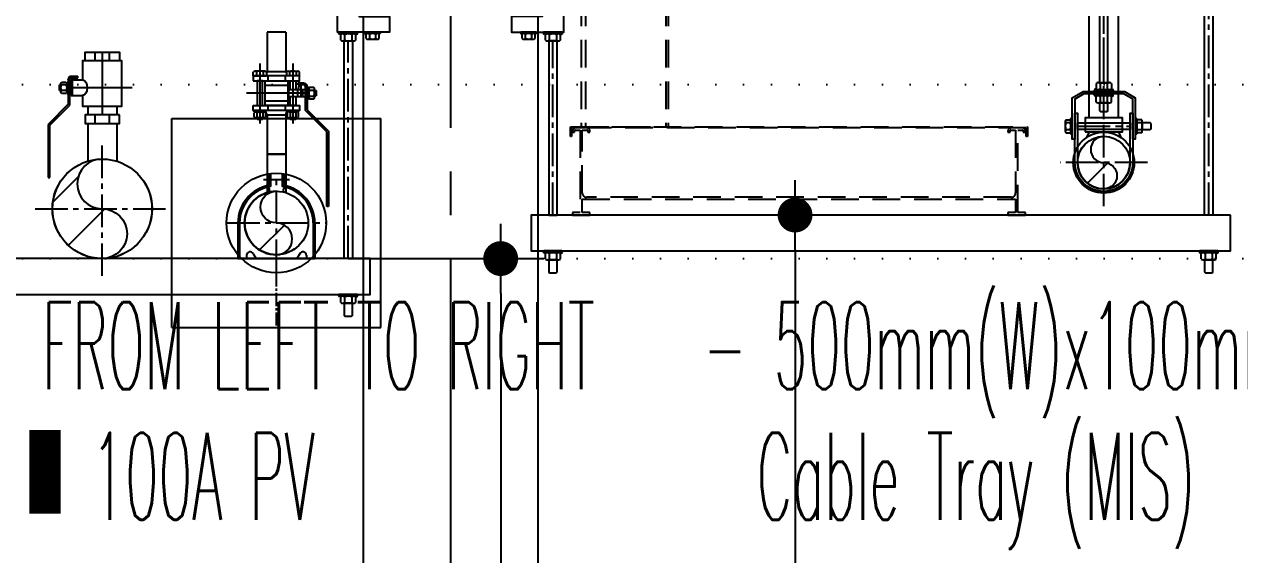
# Model space of a CAD drawing. Header units: millimetres. Extents: x -192235 to 515711, y 45168 to 947868.
# Drawn here: x 172111 to 173506, y 465210 to 465819 of the extents above; entities that cross this region are included whole.
import ezdxf
from ezdxf.enums import TextEntityAlignment as Align

# ---------------------------------------------------------------- set-up
doc = ezdxf.new("R2010")
doc.units = ezdxf.units.MM
doc.header["$LTSCALE"] = 1000
doc.header["$PDMODE"] = 1
for name, pattern in [('CENTER2', [1.125, 0.75, -0.125, 0.125, -0.125]), ('DOT2', [3.175, 0, -3.175]), ('HIDDEN', [0.375, 0.25, -0.125]), ('HIDDEN2', [4.7625, 3.175, -1.5875]), ('TPH12-SEC-@20-1$0$CENTERK0', [0.65, 0.5, -0.05, 0.05, -0.05])]:
    doc.linetypes.add(name, pattern=pattern)
for name, color, linetype in [('0-LEVEL LINE', 4, 'DOT2'), ('BG-CDA', 20, 'Continuous'), ('BG-PN2', 34, 'Continuous'), ('FS-EQ', 10, 'Continuous'), ('FS-LINE', 10, 'Continuous'), ('FS-Support-1', 2, 'Continuous'), ('Hook-up', 130, 'HIDDEN2'), ('M-DIM', 1, 'Continuous'), ('M-TXT', 3, 'Continuous'), ('MPPIPE', 100, 'Continuous'), ('SM-SEC-Cm$0$SUPPORT', 2, 'Continuous'), ('SUPPORT', 2, 'Continuous'), ('TPH12-SEC-@20-1$0$STEEL3', 252, 'Continuous')]:
    doc.layers.add(name, color=color, linetype=linetype)
doc.styles.add('aa-txt', font='simplex.shx', dxfattribs={"width": 0.7, "bigfont": 'chineset.shx'})
doc.styles.add('ROMAND', font='romand', dxfattribs={"height": 5})
doc.dimstyles.new('50-DIM', dxfattribs={"dimscale": 50, "dimtxt": 2, "dimasz": 0.8, "dimexe": 1, "dimexo": 1, "dimgap": 0.5, "dimtad": 1, "dimdec": 0, "dimdsep": 46, "dimtxsty": 'aa-txt', "dimblk": 'DOT', "dimcen": 5, "dimclrd": 256, "dimclre": 256, "dimclrt": 256, "dimadec": 0, "dimazin": 0, "dimtfac": 1, "dimtdec": 0, "dimtix": 1, "dimtmove": 2, "dimatfit": 3, "dimldrblk": 'DOT', "dimfxl": 1, "dimtolj": 1, "dimtzin": 0, "dimarcsym": 0})

# ---------------------------------------------------------------- blocks, each defined once
blk = doc.blocks.new('TPH12-SEC-@20-1')
at = {"layer": 'DEFPOINTS', "linetype": 'TPH12-SEC-@20-1$0$CENTERK0'}
blk.add_line((172600, 467500), (172600, 462400), dxfattribs=at)
at = {"layer": 'TPH12-SEC-@20-1$0$STEEL3'}
blk.add_lwpolyline([(172700, 463950), (172500, 463950), (172500, 466250), (172700, 466250)], close=True, dxfattribs=at)
blk = doc.blocks.new('DOT')
at = {"color": 0}
blk.add_line((-1, 0), (1, 0), dxfattribs=at)
at = {"color": 3, "const_width": 0.5}
blk.add_lwpolyline([(-0.25, 0, 1), (0.25, 0, 1)], format="xyb", close=True, dxfattribs=at)
blk = doc.blocks.new('*D138')
at = {"layer": 'DEFPOINTS', "color": 0, "transparency": 16777216}
for p in [(172432.5, 465550), (172432.5, 463950), (172657.5, 463950)]:
    blk.add_point(p, dxfattribs=at)
at = {"layer": 'M-DIM', "lineweight": -2, "transparency": 16777216}
for p, q in [((172482.5, 465550), (172707.5, 465550)), ((172657.5, 465510), (172657.5, 463990)), ((172482.5, 463950), (172707.5, 463950))]:
    blk.add_line(p, q, dxfattribs=at)
at = {"layer": 'M-DIM', "lineweight": -2, "transparency": 16777216, "xscale": 40, "yscale": 40, "zscale": 40}
for p, rotation in [((172657.5, 465550), 90), ((172657.5, 463950), 270)]:
    blk.add_blockref('DOT', p, dxfattribs=dict(at, rotation=rotation))
at = {"layer": 'M-DIM', "transparency": 16777216, "insert": (172582.5, 464750), "char_height": 100, "attachment_point": 5, "rotation": 90, "style": 'aa-txt'}
blk.add_mtext('\\A1;1600', dxfattribs=at)
blk = doc.blocks.new('_Dot')
at = {"color": 0, "linetype": 'ByBlock', "lineweight": -2}
blk.add_line((-0.5, 0), (-1, 0), dxfattribs=at)
at = {"color": 0, "linetype": 'ByBlock', "const_width": 0.5}
blk.add_lwpolyline([(-0.25, 0, 1), (0.25, 0, 1)], format="xyb", close=True, dxfattribs=at)
blk = doc.blocks.new('BG-65A')
for p, q in [((1.5, 9.06), (-1.5, 9.06)), ((-0.66, 9.7), (-0.85, 9.7)), ((-0.85, 9.7), (-0.85, 8.42)), ((-0.66, 9.7), (-0.66, 8.26)), ((0.85, 9.7), (0.66, 9.7)), ((0.66, 9.7), (0.66, 8.26)), ((0.85, 9.7), (0.85, 8.42)), ((-4.42, 4.09), (-4.42, 0)), ((-4.23, 4.09), (-4.23, 0)), ((4.23, 4.09), (4.23, 0)), ((4.42, 4.09), (4.42, 0)), ((-4.42, 0), (4.42, 0)), ((-3.44, 0.38), (-3.44, 0)), ((-2.68, 0.55), (-2.33, 0)), ((2.68, 0.55), (2.33, 0)), ((3.44, 0.38), (3.44, 0))]:
    blk.add_line(p, q)
blk.add_circle((0, 4.09), 3.65)
for centre, radius, start, end in [((0, 4.09), 4.42, 101.1352, 180), ((0, 4.09), 4.42, 0, 78.8648), ((0, 4.09), 4.23, 99.0153, 180), ((-1.07, 7.87), 0.294, 299.8049, 104.8049), ((0, 4.09), 4.23, 0, 80.9847), ((1.07, 7.87), 0.294, 75.1951, 240.1951), ((-3.04, 0.38), 0.395, 24.671, 180), ((3.04, 0.38), 0.395, 0, 155.329)]:
    blk.add_arc(centre, radius, start, end)
blk = doc.blocks.new('KuzeTee-Side-65Ax15A')
for p, q in [((-10.7, 79), (10.7, 79)), ((-10.7, 79), (-10.7, 34.9)), ((10.7, 79), (10.7, 34.9))]:
    blk.add_line(p, q)
blk.add_circle((0, 0), 36.5)
blk = doc.blocks.new('S-4500-100A')
for p, q in [((-120, 120), (120, 120)), ((-120, -120), (-120, 120)), ((120, -120), (120, 120)), ((-120, -120), (120, -120))]:
    blk.add_line(p, q)
blk.add_circle((0, 0), 57.2)
blk = doc.blocks.new('SS-BV-15A-f')
for p, q in [((-5.11, 3.55), (-2.66, 6)), ((-2.57, 5.8), (-5.02, 3.35)), ((-2.66, 6), (5.99, 6)), ((5.99, 5.8), (-2.57, 5.8)), ((5.99, 6), (5.99, 5.8)), ((-8.16, 3.15), (-8.16, 2.45)), ((-7.96, 3.15), (-7.96, 2.85)), ((-7.76, 3.55), (-5.11, 3.55)), ((-5.02, 3.35), (-7.76, 3.35)), ((-6.61, 3.05), (-7.41, 3.05)), ((-6.61, 2.85), (-7.41, 2.85)), ((-9.01, 2.64), (-9.01, 1.14)), ((-7.96, 2.45), (-8.16, 2.45)), ((-7.96, 2.61), (-7.96, 2.45)), ((-6.61, 2.45), (-7.41, 2.45)), ((-14.02, 1.07), (-9.51, 1.07)), ((-14.02, 1.07), (-14.02, -1.07)), ((-9.51, 1.07), (-9.3, 1.15)), ((-9.51, -1.07), (-9.51, 1.07)), ((-9.01, 1), (-8.41, 1)), ((-7.91, -1.3), (-7.91, 1.3)), ((-6.11, -1.3), (-6.11, 1.3)), ((-5.61, 1), (-5.01, 1)), ((-4.51, 1.07), (-4.97, 1.25)), ((-4.51, 1.07), (0, 1.07)), ((-4.51, -1.07), (-4.51, 1.07)), ((0, 1.07), (0, -1.07)), ((-14.02, -1.07), (-9.51, -1.07)), ((-9.51, -1.07), (-9.3, -1.15)), ((-9.01, -1), (-8.41, -1)), ((-9.01, -2.65), (-9.01, -1.15)), ((-5.61, -1), (-5.01, -1)), ((-4.51, -1.07), (-4.97, -1.25)), ((-4.51, -1.07), (0, -1.07))]:
    blk.add_line(p, q)
at = {"color": 0}
for p, q in [((-7.66, 4.29), (-7.66, 3.81)), ((-6.52, 4.39), (-7.5, 4.39)), ((-7.34, 3.81), (-7.34, 4.29)), ((-7.3, 4.57), (-7.33, 4.54)), ((-7.33, 4.39), (-7.33, 4.54)), ((-6.69, 4.54), (-7.33, 4.54)), ((-7.3, 4.57), (-6.72, 4.57)), ((-6.72, 4.57), (-6.69, 4.54)), ((-6.69, 4.39), (-6.69, 4.54)), ((-6.68, 3.81), (-6.68, 4.29)), ((-6.36, 3.81), (-6.36, 4.29)), ((-7.66, 3.71), (-6.36, 3.71)), ((-7.66, 3.71), (-7.66, 3.55)), ((-6.36, 3.55), (-7.66, 3.55)), ((-7.5, 3.71), (-6.52, 3.71)), ((-6.36, 3.71), (-6.36, 3.55)), ((-9.54, 1.34), (-9.54, 2.46)), ((-9.01, 2.65), (-9.44, 2.65)), ((-9.44, 2.27), (-9.01, 2.27)), ((-9.44, 1.52), (-9.01, 1.52)), ((-5.01, 1.25), (-5.01, 2.55)), ((-4.85, 2.55), (-5.01, 2.55)), ((-4.85, 2.55), (-4.85, 1.25)), ((-4.85, 2.39), (-4.85, 1.41)), ((-4.27, 2.55), (-4.75, 2.55)), ((-4.75, 2.23), (-4.27, 2.23)), ((-4.75, 1.57), (-4.27, 1.57)), ((-4.17, 1.41), (-4.17, 2.39)), ((-4.17, 2.22), (-4.02, 2.22)), ((-4.17, 1.58), (-4.02, 1.58)), ((-3.99, 2.19), (-4.02, 2.22)), ((-4.02, 1.58), (-4.02, 2.22)), ((-3.99, 1.61), (-4.02, 1.58)), ((-3.99, 2.19), (-3.99, 1.61)), ((-9.44, 1.15), (-9.01, 1.15)), ((-4.85, 1.25), (-5.01, 1.25)), ((-4.75, 1.25), (-4.27, 1.25)), ((-9.54, -1.34), (-9.54, -2.46)), ((-9.44, -1.15), (-9.01, -1.15)), ((-5.01, -1.25), (-5.01, -2.55)), ((-4.85, -1.25), (-5.01, -1.25)), ((-4.85, -2.55), (-4.85, -1.25)), ((-4.75, -1.25), (-4.27, -1.25)), ((-9.44, -1.52), (-9.01, -1.52)), ((-9.44, -2.27), (-9.01, -2.27)), ((-9.01, -2.65), (-9.44, -2.65)), ((-4.85, -2.55), (-5.01, -2.55)), ((-4.85, -2.39), (-4.85, -1.41)), ((-4.75, -1.57), (-4.27, -1.57)), ((-4.75, -2.23), (-4.27, -2.23)), ((-4.27, -2.55), (-4.75, -2.55)), ((-4.17, -1.41), (-4.17, -2.39)), ((-4.17, -1.58), (-4.02, -1.58)), ((-4.17, -2.22), (-4.02, -2.22)), ((-3.99, -1.61), (-4.02, -1.58)), ((-4.02, -2.22), (-4.02, -1.58)), ((-3.99, -2.19), (-4.02, -2.22)), ((-3.99, -1.61), (-3.99, -2.19))]:
    blk.add_line(p, q, dxfattribs=at)
for points in [[(-7.41, 2.85), (-8.11, 2.85), (-8.11, 2.65), (-7.41, 2.45)], [(-7.41, 3.35), (-7.41, 1.38), (-6.61, 1.38), (-6.61, 3.35)], [(-7.41, 1.58), (-8.41, 1.58), (-8.41, 2.22), (-7.41, 2.22)], [(-6.61, 2.22), (-5.61, 2.22), (-5.61, 1.58), (-6.61, 1.58)]]:
    blk.add_lwpolyline(points)
for points in [[(-8.41, -2.65), (-8.41, 2.65), (-9.01, 2.65), (-9.01, -2.65)], [(-5.61, -2.65), (-5.61, 2.65), (-5.01, 2.65), (-5.01, -2.65)], [(-8.41, 1.3), (-5.61, 1.3), (-5.61, -1.3), (-8.41, -1.3)], [(-5.61, -2.22), (-5.61, -1.58), (-8.41, -1.58), (-8.41, -2.22)]]:
    blk.add_lwpolyline(points, close=True)
for centre, radius, start, end in [((-7.5, 4.21), 0.182, 26.7762, 153.2238), ((-7.01, 3.81), 0.578, 55.7945, 124.2055), ((-6.52, 4.21), 0.182, 26.7762, 153.2238), ((-7.5, 3.89), 0.182, 206.7762, 333.2238), ((-7.01, 4.29), 0.578, 235.7945, 304.2055), ((-6.52, 3.89), 0.182, 206.7762, 333.2238), ((-9.31, 2.46), 0.226, 123.855, 236.145), ((-8.79, 1.9), 0.753, 150.1372, 209.8628), ((-9.31, 1.34), 0.226, 123.855, 236.145), ((-4.67, 2.39), 0.182, 116.7762, 243.2238), ((-4.27, 1.9), 0.578, 145.7945, 214.2055), ((-4.67, 1.41), 0.182, 116.7762, 243.2238), ((-4.35, 2.39), 0.182, 296.7762, 63.2238), ((-4.75, 1.9), 0.578, 325.7945, 34.2055), ((-4.35, 1.41), 0.182, 296.7762, 63.2238), ((-9.31, -1.34), 0.226, 123.855, 236.145), ((-4.67, -1.41), 0.182, 116.7762, 243.2238), ((-4.35, -1.41), 0.182, 296.7762, 63.2238), ((-8.79, -1.9), 0.753, 150.1372, 209.8628), ((-9.31, -2.46), 0.226, 123.855, 236.145), ((-4.27, -1.9), 0.578, 145.7945, 214.2055), ((-4.67, -2.39), 0.182, 116.7762, 243.2238), ((-4.75, -1.9), 0.578, 325.7945, 34.2055), ((-4.35, -2.39), 0.182, 296.7762, 63.2238)]:
    blk.add_arc(centre, radius, start, end, dxfattribs=at)
for radius in [0.4, 0.2]:
    blk.add_arc((-7.76, 3.15), radius, 90, 180)
at = {"layer": 'MPPIPE', "color": 1, "linetype": 'CENTER2', "ltscale": 0.01}
for p, q in [((-7.01, 3.45), (-7.01, -3.45)), ((-10.41, 1.9), (-3.51, 1.9)), ((-10.41, -1.9), (-3.51, -1.9))]:
    blk.add_line(p, q, dxfattribs=at)
blk = doc.blocks.new('KuzeTee-Side-100Ax25A')
for p, q in [((-16.7, 98), (16.7, 98)), ((-16.7, 98), (-16.7, 54.7)), ((16.7, 98), (16.7, 54.7))]:
    blk.add_line(p, q)
blk.add_circle((0, 0), 57.2)
blk = doc.blocks.new('BV-25A-f')
for p, q in [((-2.2, 3.9), (0.1, 6.2)), ((0.19, 6), (-2.11, 3.7)), ((0.1, 6.2), (6.2, 6.2)), ((6.2, 6), (0.19, 6)), ((6.2, 6.2), (6.2, 6)), ((-5.45, 3.5), (-5.45, 2.8)), ((-5.25, 2.8), (-5.45, 2.8)), ((-5, 3.2), (-5.4, 3.2)), ((-5.4, 3), (-5.4, 3.2)), ((-5, 2.8), (-5.4, 3)), ((-5.25, 3.5), (-5.25, 2.8)), ((-5.05, 3.9), (-2.2, 3.9)), ((-2.11, 3.7), (-5.05, 3.7)), ((-3.2, 3.55), (-5, 3.55)), ((-5, 3.55), (-5, 2.25)), ((-3.2, 3.4), (-5, 3.4)), ((-4.5, 3.7), (-4.5, 3.55)), ((-3.7, 3.7), (-3.7, 3.55)), ((-3.2, 3.55), (-3.2, 2.25)), ((-2, 1.67), (-1, 1.67)), ((-7.2, 0.82), (-8.2, 0.82)), ((0, 0.82), (-1, 0.82)), ((-7.2, -0.82), (-8.2, -0.82)), ((0, -0.82), (-1, -0.82)), ((-2, -1.67), (-1, -1.67))]:
    blk.add_line(p, q)
at = {"color": 0}
for p, q in [((-4.75, 4.64), (-4.75, 4.16)), ((-3.61, 4.74), (-4.59, 4.74)), ((-4.43, 4.16), (-4.43, 4.64)), ((-4.39, 4.92), (-4.42, 4.89)), ((-4.42, 4.74), (-4.42, 4.89)), ((-3.78, 4.89), (-4.42, 4.89)), ((-4.39, 4.92), (-3.81, 4.92)), ((-3.81, 4.92), (-3.78, 4.89)), ((-3.78, 4.74), (-3.78, 4.89)), ((-3.77, 4.16), (-3.77, 4.64)), ((-3.45, 4.16), (-3.45, 4.64)), ((-4.75, 4.06), (-3.45, 4.06)), ((-4.75, 4.06), (-4.75, 3.9)), ((-3.45, 3.9), (-4.75, 3.9)), ((-4.59, 4.06), (-3.61, 4.06)), ((-3.45, 4.06), (-3.45, 3.9))]:
    blk.add_line(p, q, dxfattribs=at)
for points in [[(-7.2, -1.97), (-7.2, 1.97), (-8.2, 1.97), (-8.2, -1.97)], [(-1, -1.97), (-1, 1.97), (0, 1.97), (0, -1.97)]]:
    blk.add_lwpolyline(points, close=True)
blk.add_lwpolyline([(-3.2, 2.25), (-2, 2.25), (-2, -2.25), (-7.2, -2.25), (-7.2, 2.25), (-5, 2.25)])
for centre, radius, start, end in [((-4.59, 4.56), 0.182, 26.7762, 153.2238), ((-4.1, 4.16), 0.578, 55.7945, 124.2055), ((-3.61, 4.56), 0.182, 26.7762, 153.2238), ((-4.59, 4.24), 0.182, 206.7762, 333.2238), ((-4.1, 4.64), 0.578, 235.7945, 304.2055), ((-3.61, 4.24), 0.182, 206.7762, 333.2238)]:
    blk.add_arc(centre, radius, start, end, dxfattribs=at)
for radius in [0.4, 0.2]:
    blk.add_arc((-5.05, 3.5), radius, 90, 180)
blk.add_ellipse((-4.1, 2.25), major_axis=(0.9, 0), ratio=0.575, start_param=3.141593, end_param=6.283185)
at = {"layer": 'MPPIPE', "color": 1, "linetype": 'CENTER2', "ltscale": 0.01}
for p, q in [((-4.1, -3.42), (-4.1, 3.42)), ((-8.2, 0), (-1, 0))]:
    blk.add_line(p, q, dxfattribs=at)
blk = doc.blocks.new('Nut-M10')
for p, q in [((-10.9, 1.5), (-10.9, 0.5)), ((-8.7, 2.8), (-10.6, 2)), ((-10.4, 2), (10.4, 2)), ((-10.4, 0), (10.4, 0)), ((-8.7, 9.2), (-8.7, 2.8)), ((6.5, 10), (-6.5, 10)), ((-4.3, 9.2), (-4.3, 2.8)), ((4.3, 2.8), (4.3, 9.2)), ((8.7, 9.2), (8.7, 2.8)), ((8.7, 2.8), (10.6, 2)), ((10.9, 1.5), (10.9, 0.5))]:
    blk.add_line(p, q)
for centre, radius, start, end in [((-10.4, 1.5), 0.5, 90, 180), ((-10.4, 0.5), 0.5, 180, 270), ((-6.5, 6.7), 3.33, 49.441, 130.559), ((-6.5, 5.3), 3.33, 229.441, 310.559), ((0, -2.1), 12.1, 69.065, 110.935), ((0, 14.1), 12.1, 249.065, 290.935), ((6.5, 6.7), 3.33, 49.441, 130.559), ((6.5, 5.3), 3.33, 229.441, 310.559), ((10.4, 1.5), 0.5, 0, 90), ((10.4, 0.5), 0.5, 270, 0)]:
    blk.add_arc(centre, radius, start, end)
blk = doc.blocks.new('Nut-M8')
for p, q in [((-8.9, 1.2), (-8.9, 0.4)), ((-7.5, 2.2), (-8.7, 1.5)), ((-8.5, 1.6), (8.6, 1.6)), ((-8.5, 0), (8.6, 0)), ((-7.5, 7.3), (-7.5, 2.2)), ((5.6, 8), (-5.6, 8)), ((-3.8, 7.3), (-3.8, 2.2)), ((3.8, 2.2), (3.8, 7.3)), ((7.5, 7.3), (7.5, 2.2)), ((7.5, 2.2), (8.7, 1.5)), ((9, 1.2), (9, 0.4))]:
    blk.add_line(p, q)
for centre, radius, start, end in [((-8.5, 1.2), 0.4, 90, 180), ((-8.5, 0.4), 0.4, 180, 270), ((-5.6, 5), 3.03, 51.7868, 128.2132), ((-5.6, 4.6), 3.03, 231.7868, 308.2132), ((0, -3.2), 11.2, 70.3471, 109.6529), ((0, 12.8), 11.2, 250.3471, 289.6529), ((5.6, 5), 3.03, 51.7868, 128.2132), ((5.6, 4.6), 3.03, 231.7868, 308.2132), ((8.6, 1.2), 0.4, 0, 90), ((8.6, 0.4), 0.4, 270, 0)]:
    blk.add_arc(centre, radius, start, end)
blk = doc.blocks.new('HG-S-r')
blk.add_lwpolyline([(0.87, 5), (0.77, 4.9), (0.77, 4), (1.73, 4), (1.73, 4.9), (1.63, 5)], close=True)
blk.add_lwpolyline([(-0.5, 0.3), (0, 0.3), (0, -3.5), (-3.5, -3.5), (-3.5, -5.3), (2.5, -5.3), (2.5, 3), (-3.5, 3), (-3.5, 0.3), (-0.5, 0.3), (-0.5, 0), (-3.5, 0), (-3.5, 0.3)])
at = {"xscale": 0.1, "yscale": 0.1, "zscale": 0.1}
for name, p in [('Nut-M8', (-2.1, 3)), ('Nut-M10', (1.25, 3))]:
    blk.add_blockref(name, p, dxfattribs=at)
at = {"xscale": 0.1, "yscale": 0.1, "zscale": 0.1, "rotation": 180}
for name, p in [('Nut-M8', (-1.55, -5.3)), ('Nut-M10', (1.25, -5.3))]:
    blk.add_blockref(name, p, dxfattribs=at)
blk = doc.blocks.new('*D145')
at = {"layer": 'DEFPOINTS', "color": 0, "transparency": 16777216}
for p in [(173220.5, 465600), (172995.5, 463950), (173220.5, 463950)]:
    blk.add_point(p, dxfattribs=at)
at = {"layer": 'M-DIM', "lineweight": -2, "transparency": 16777216}
for p, q in [((173170.5, 465600), (172945.5, 465600)), ((172995.5, 465560), (172995.5, 463990)), ((173170.5, 463950), (172945.5, 463950))]:
    blk.add_line(p, q, dxfattribs=at)
at = {"layer": 'M-DIM', "lineweight": -2, "transparency": 16777216, "xscale": 40, "yscale": 40, "zscale": 40}
for p, rotation in [((172995.5, 465600), 90), ((172995.5, 463950), 270)]:
    blk.add_blockref('DOT', p, dxfattribs=dict(at, rotation=rotation))
at = {"layer": 'M-DIM', "transparency": 16777216, "insert": (172920.5, 464775), "char_height": 100, "attachment_point": 5, "rotation": 90, "style": 'aa-txt'}
blk.add_mtext('\\A1;1650', dxfattribs=at)
blk = doc.blocks.new('SP-H-1')
at = {"layer": 'FS-EQ'}
for p, q in [((-1.24, 8.35), (-0.45, 9.3)), ((-1.21, 9.66), (-1.21, 9.57)), ((-1.21, 9.66), (-1.13, 9.66)), ((-1.21, 9.57), (-1.13, 9.57)), ((-1.13, 9.66), (-1.13, 9.57)), ((-1.13, 9.63), (-1.13, 9.57)), ((-0.99, 9.62), (-0.77, 9.61)), ((-0.99, 9.62), (-0.99, 9.53)), ((-0.99, 9.53), (-0.77, 9.52)), ((-0.83, 9.7), (0.83, 9.7)), ((-0.3, 8.55), (-0.79, 7.9)), ((-0.77, 9.61), (-0.77, 9.52)), ((-0.62, 9.61), (-0.35, 9.61)), ((-0.62, 9.61), (-0.62, 9.52)), ((-0.62, 9.52), (-0.35, 9.52)), ((-0.35, 9.61), (-0.35, 9.52)), ((-0.32, 8.6), (0.32, 8.6)), ((-0.3, 8.55), (0.3, 8.55)), ((-0.14, 9.6), (-0.13, 9.66)), ((-0.14, 9.61), (0.14, 9.61)), ((-0.14, 9.61), (-0.14, 9.52)), ((-0.14, 9.52), (0.14, 9.52)), ((0.14, 9.6), (0.13, 9.66)), ((0.14, 9.61), (0.14, 9.52)), ((0.3, 8.55), (0.79, 7.9)), ((0.35, 9.61), (0.35, 9.52)), ((0.62, 9.61), (0.35, 9.61)), ((0.62, 9.52), (0.35, 9.52)), ((1.24, 8.35), (0.45, 9.3)), ((0.62, 9.61), (0.62, 9.52)), ((0.99, 9.62), (0.77, 9.61)), ((0.77, 9.61), (0.77, 9.52)), ((0.99, 9.53), (0.77, 9.52)), ((0.99, 9.62), (0.99, 9.53)), ((1.13, 9.66), (1.13, 9.57)), ((1.22, 9.66), (1.13, 9.66)), ((1.13, 9.63), (1.13, 9.57)), ((1.22, 9.57), (1.13, 9.57)), ((1.22, 9.66), (1.22, 9.57)), ((1.22, 9.6), (1.22, 9.57)), ((-1.25, 5.5), (-1.25, 8.29)), ((-1.02, 6.2), (-1.24, 8.25)), ((-0.9, 8.07), (-0.9, 6.2)), ((-0.25, 8.16), (-0.25, 6.4)), ((0.25, 8.16), (0.25, 6.4)), ((0.9, 8.1), (0.9, 6.2)), ((1.03, 6.2), (1.24, 8.25)), ((1.25, 5.5), (1.25, 8.29)), ((-1.02, 6.2), (1.03, 6.2)), ((-0.6, 5.5), (-0.6, 6.4)), ((-0.6, 6.4), (0.6, 6.4)), ((0.6, 5.5), (0.6, 6.4)), ((-1.9, 5.1), (1.9, 5.1)), ((-1.25, 5.5), (1.25, 5.5))]:
    blk.add_line(p, q, dxfattribs=at)
for centre, radius, start, end in [((-0.93, 8.75), 0.955, 84.0829, 107.6622), ((-0.92, 9.1), 0.592, 87.634, 110.8646), ((-0.74, 9.01), 0.681, 107.7143, 125.0736), ((-0.75, 9.26), 0.433, 91.8537, 123.1257), ((-0.83, 9.35), 0.347, 78.6251, 99.8563), ((-0.49, 9.38), 0.315, 104.4487, 153.9759), ((-0.6, 9.46), 0.226, 88.1263, 139.7268), ((-0.46, 9.49), 0.204, 100.0382, 141.9173), ((-0.56, 8.91), 0.784, 84.9677, 92.2638), ((2.27, 9.44), 2.72, 178.7323, 199.1653), ((-0.26, 9.6), 0.0861, 105.0543, 169.5675), ((-0.09, 9.48), 0.262, 131.7568, 170.5499), ((-0.23, 9.53), 0.161, 53.7998, 110.9693), ((-0.21, 9.56), 0.123, 53.4161, 115.819), ((-0.03, 8.43), 0.184, 139.0501, 221.9684), ((0.23, 9.53), 0.161, 69.0307, 126.2002), ((0.21, 9.56), 0.123, 64.181, 126.5839), ((0.03, 8.43), 0.184, 318.6569, 40.9499), ((0.09, 9.48), 0.262, 9.4501, 48.2432), ((0.26, 9.6), 0.0861, 10.4325, 74.9457), ((-2.27, 9.44), 2.72, 340.8347, 1.2677), ((0.56, 8.91), 0.784, 87.7362, 95.0323), ((0.46, 9.49), 0.204, 38.0827, 79.9618), ((0.49, 9.38), 0.315, 26.0241, 75.5513), ((0.6, 9.46), 0.226, 40.2732, 91.8737), ((0.83, 9.35), 0.347, 80.1437, 101.3749), ((0.75, 9.26), 0.433, 56.8743, 88.1463), ((0.93, 8.75), 0.955, 72.3378, 95.9171), ((0.92, 9.1), 0.592, 69.1354, 92.366), ((0.74, 9.01), 0.681, 54.9264, 72.2857), ((-1.11, 8.29), 0.139, 157.0298, 197.1193), ((-0.51, 7.64), 0.388, 136.5249, 182.9908), ((0, 8.12), 0.254, 10.4828, 169.5172), ((0.51, 7.64), 0.388, 357.0092, 43.4751), ((1.11, 8.29), 0.139, 342.8807, 22.9702), ((-1.24, 5.27), 0.303, 326.9119, 50.7686), ((1.33, 5.25), 0.371, 138.0713, 204.2482)]:
    blk.add_arc(centre, radius, start, end, dxfattribs=at)
at = {"layer": 'FS-LINE'}
for p, q in [((-1.9, 3.85), (-1.9, 5.1)), ((-1.9, 5.1), (1.9, 5.1)), ((1.9, 5.1), (1.9, 3.85)), ((-1.65, 3.6), (-1.95, 1.5)), ((-1.9, 3.85), (-1.65, 3.6)), ((1.9, 3.85), (1.65, 3.6)), ((1.65, 3.6), (1.95, 1.5)), ((-2.2, 1.25), (-1.95, 1.5)), ((2.2, 1.25), (1.95, 1.5)), ((-2.2, 0), (-2.2, 1.25)), ((2.2, 0), (-2.2, 0)), ((2.2, 1.25), (2.2, 0))]:
    blk.add_line(p, q, dxfattribs=at)
for points in [[(1.65, 3.6), (-1.65, 3.6)], [(-1.95, 1.5), (1.95, 1.5)]]:
    blk.add_lwpolyline(points, dxfattribs=at)
at = {"layer": 'FS-EQ', "style": 'ROMAND'}
blk.add_text('V27', height=0.35, rotation=180, dxfattribs=at).set_placement((0.01, 5.84), align=Align.MIDDLE)
blk = doc.blocks.new('Nut-M12')
for p, q in [((-13, 1.8), (-13, 0.6)), ((-10.4, 3.3), (-12.6, 2.3)), ((-12.4, 2.4), (12.4, 2.4)), ((-12.4, 0), (12.4, 0)), ((-10.4, 11), (-10.4, 3.3)), ((7.8, 12), (-7.8, 12)), ((-5.2, 11), (-5.2, 3.3)), ((5.2, 3.3), (5.2, 11)), ((10.4, 11), (10.4, 3.3)), ((10.4, 3.3), (12.6, 2.3)), ((13, 1.8), (13, 0.6))]:
    blk.add_line(p, q)
for centre, radius, start, end in [((-12.4, 1.8), 0.6, 90, 180), ((-12.4, 0.6), 0.6, 180, 270), ((-7.8, 8), 4.03, 49.8296, 130.1704), ((-7.8, 6.4), 4.03, 229.8296, 310.1704), ((0, -2.7), 14.7, 69.2784, 110.7216), ((0, 17.1), 14.7, 249.2784, 290.7216), ((7.8, 8), 4.03, 49.8296, 130.1704), ((7.8, 6.4), 4.03, 229.8296, 310.1704), ((12.4, 1.8), 0.6, 0, 90), ((12.4, 0.6), 0.6, 270, 0)]:
    blk.add_arc(centre, radius, start, end)
blk = doc.blocks.new('FS-L25-R-150')
at = {"layer": 'FS-LINE'}
h = blk.add_hatch(dxfattribs=at)
h.set_pattern_fill('ANSI31', color=1, scale=15, style=0)
h.set_pattern_definition([(45, (139978.326, 401638.76), (-33.67596, 33.67596), [])])
edge = h.paths.add_edge_path()
edge.add_arc((175750, 465660.2), 30.2, 90, 270)
edge.add_arc((175750, 465645.1), 15.1, 270, 450)
edge.add_arc((175750, 465675.2), 15.1, 90, 270, ccw=False)
at = {"layer": 'FS-LINE', "color": 1, "linetype": 'CENTER2', "ltscale": 0.05}
for p, q in [((175750, 465710.3), (175750, 466150)), ((175750, 465610), (175750, 465710.3)), ((175800.2, 465660.2), (175699.8, 465660.2))]:
    blk.add_line(p, q, dxfattribs=at)
at = {"layer": 'FS-LINE'}
for p, q in [((175733.3, 465711.5), (175733.3, 466053)), ((175766.7, 465711.5), (175766.7, 466053)), ((175733.3, 465695.5), (175730.3, 465689)), ((175766.7, 465695.5), (175769.7, 465689))]:
    blk.add_line(p, q, dxfattribs=at)
blk.add_lwpolyline([(175728.5, 465695.5), (175771.5, 465695.5), (175771.5, 465711.5), (175728.5, 465711.5)], close=True, dxfattribs=at)
blk.add_lwpolyline([(175750, 465690.3, 1), (175750, 465660.2, -1), (175750, 465630, -1)], format="xyb", close=True, dxfattribs=at)
for radius in [35, 30.2]:
    blk.add_circle((175750, 465660.2), radius, dxfattribs=at)
at = {"layer": 'FS-Support-1', "linetype": 'HIDDEN', "ltscale": 0.1}
blk.add_line((175795.5, 466217.7), (175504.5, 466217.7), dxfattribs=at)
at = {"layer": 'FS-Support-1', "linetype": 'CENTER2', "ltscale": 0.05}
blk.add_line((175750, 465752), (175750, 466200.7), dxfattribs=at)
at = {"layer": 'FS-Support-1'}
for points in [[(175496.5, 466248), (175508.5, 466260), (175568.5, 466260), (175568.5, 466262), (175507.7, 466262), (175495.1, 466249.4), (175496.5, 466248)], [(175699.2, 466252.2), (175691.5, 466260), (175631.5, 466260), (175631.5, 466262), (175692.3, 466262), (175700.6, 466253.7), (175699.2, 466252.2)]]:
    blk.add_lwpolyline(points, dxfattribs=at)
for points in [[(175535.8, 466204.3), (175535.8, 466260), (175523.1, 466260), (175523.1, 466204.3, 1)], [(175676.8, 466204.3), (175676.8, 466260), (175664.1, 466260), (175664.1, 466204.3, 1)]]:
    blk.add_lwpolyline(points, format="xyb", close=True, dxfattribs=at)
at = {"layer": 'FS-Support-1', "ltscale": 0.1}
blk.add_lwpolyline([(175795.5, 466210.7), (175504.5, 466210.7), (175504.5, 466252), (175795.5, 466252)], close=True, dxfattribs=at)
at = {"layer": 'FS-Support-1'}
blk.add_lwpolyline([(175745.2, 465752), (175754.8, 465752), (175754.8, 466200.7), (175745.2, 466200.7)], close=True, dxfattribs=at)
at = {"layer": 'SUPPORT', "linetype": 'CENTER2', "ltscale": 0.05}
blk.add_line((175719.8, 465702), (175780.2, 465702), dxfattribs=at)
at = {"layer": 'SUPPORT'}
for points in [[(175524.1, 466284), (175523.1, 466283), (175523.1, 466274), (175535.8, 466274), (175535.8, 466283), (175534.8, 466284)], [(175665.1, 466284), (175664.1, 466283), (175664.1, 466274), (175676.8, 466274), (175676.8, 466283), (175675.8, 466284)], [(175772.8, 465739), (175727.2, 465739), (175716.8, 465733), (175716.8, 465687), (175713.8, 465687), (175713.8, 465734.7), (175726.4, 465742), (175773.6, 465742), (175786.2, 465734.7), (175786.2, 465687), (175783.2, 465687), (175783.2, 465733)], [(175753.8, 465719), (175754.8, 465720), (175754.8, 465729), (175745.2, 465729), (175745.2, 465720), (175746.2, 465719)], [(175719.8, 465698.1), (175719.8, 465706), (175780.2, 465706), (175780.2, 465698.1)], [(175804.2, 465705), (175803.2, 465706), (175794.2, 465706), (175794.2, 465698.1), (175803.2, 465698.1), (175804.2, 465699.1)]]:
    blk.add_lwpolyline(points, close=True, dxfattribs=at)
blk.add_lwpolyline([(175783.2, 465660.2, -1), (175716.8, 465660.2), (175716.8, 465717), (175719.8, 465717), (175719.8, 465660.2, 1), (175780.2, 465660.2), (175780.2, 465717), (175783.2, 465717)], format="xyb", close=True, dxfattribs=at)
at = {"layer": 'FS-LINE', "xscale": 10, "yscale": 10, "zscale": 10}
blk.add_blockref('SP-H-1', (175750, 466053), dxfattribs=at)
at = {"layer": 'SUPPORT'}
for name, p in [('Nut-M12', (175529.5, 466262)), ('Nut-M12', (175670.5, 466262)), ('Nut-M10', (175750, 465742))]:
    blk.add_blockref(name, p, dxfattribs=at)
for name, p, rotation in [('Nut-M10', (175750, 466210.7), 180), ('Nut-M10', (175750, 465739), 180), ('Nut-M8', (175713.8, 465702), 90), ('Nut-M8', (175786.2, 465702), 270)]:
    blk.add_blockref(name, p, dxfattribs=dict(at, rotation=rotation))
blk = doc.blocks.new('SP-L25-25')
at = {"layer": 'FS-LINE'}
blk.add_blockref('FS-L25-R-150', (-2400, 0), dxfattribs=at)
blk = doc.blocks.new('HG-S-l')
blk.add_lwpolyline([(-1.63, 5), (-1.73, 4.9), (-1.73, 4), (-0.77, 4), (-0.77, 4.9), (-0.87, 5)], close=True)
blk.add_lwpolyline([(0.5, 0.3), (0, 0.3), (0, -3.5), (3.5, -3.5), (3.5, -5.3), (-2.5, -5.3), (-2.5, 3), (3.5, 3), (3.5, 0.3), (0.5, 0.3), (0.5, 0), (3.5, 0), (3.5, 0.3)])
at = {"xscale": 0.1, "yscale": 0.1, "zscale": 0.1}
for name, p in [('Nut-M10', (-1.25, 3)), ('Nut-M8', (2.1, 3))]:
    blk.add_blockref(name, p, dxfattribs=at)
at = {"xscale": 0.1, "yscale": 0.1, "zscale": 0.1, "rotation": 180}
for name, p in [('Nut-M10', (-1.25, -5.3)), ('Nut-M8', (1.55, -5.3))]:
    blk.add_blockref(name, p, dxfattribs=at)

msp = doc.modelspace()

# ---------------------------------------------------------------- block references
msp.add_blockref('TPH12-SEC-@20-1', (0, 0))

# ---------------------------------------------------------------- next in the draw order: hatches: boundary and pattern name
at = {"layer": 'BG-CDA'}
h = msp.add_hatch(dxfattribs=at)
h.set_pattern_fill('ANSI31', color=1, scale=15, style=0)
h.set_pattern_definition([(45, (136268.09, 401563.66), (-33.67596, 33.67596), [])])
edge = h.paths.add_edge_path()
edge.add_arc((172400, 465590.86465), 36.5125, 90, 270)
edge.add_arc((172400, 465572.6084), 18.25625, 270, 450)
edge.add_arc((172400, 465609.1209), 18.25625, 90, 270, ccw=False)
at = {"layer": 'MPPIPE'}
h = msp.add_hatch(dxfattribs=at)
h.set_pattern_fill('ANSI31', color=1, scale=15, style=0)
h.set_pattern_definition([(45, (134883.756, 401549.12), (-33.67596, 33.67596), [])])
edge = h.paths.add_edge_path()
edge.add_arc((172200, 465607.15), 57.15, 90, 270)
edge.add_arc((172200, 465578.575), 28.575, 270, 450)
edge.add_arc((172200, 465635.725), 28.575, 90, 270, ccw=False)

# ---------------------------------------------------------------- next in the draw order: linework, layer by layer
at = {"layer": '0-LEVEL LINE', "ltscale": 0.01}
for p, q in [((100000, 465750), (190000, 465750)), ((100000, 465550), (190000, 465550))]:
    msp.add_line(p, q, dxfattribs=at)
at = {"layer": 'BG-CDA', "color": 1, "linetype": 'CENTER2', "ltscale": 0.05}
for p, q in [((172400, 465534.35215), (172400, 465647.37715)), ((172343.4875, 465590.86465), (172456.5125, 465590.86465))]:
    msp.add_line(p, q, dxfattribs=at)
at = {"layer": 'BG-CDA'}
msp.add_lwpolyline([(172400, 465554.35215, 1), (172400, 465590.86465, -1), (172400, 465627.37715, 1)], format="xyb", close=True, dxfattribs=at)
msp.add_circle((172400, 465590.86465), 36.5125, dxfattribs=at)
at = {"layer": 'BG-PN2', "color": 1, "linetype": 'CENTER2', "ltscale": 0.02}
msp.add_line((172400, 465473.01615), (172400, 465534.35215), dxfattribs=at)
at = {"layer": 'Hook-up', "ltscale": 0.01}
for p, q in [((172750, 466325), (172750, 465701.4)), ((172755, 466325), (172755, 465701.4)), ((172847, 466325), (172847, 465701.4)), ((172850, 466325), (172850, 465701.4)), ((172750, 465701.4), (172850, 465701.4))]:
    msp.add_line(p, q, dxfattribs=at)
msp.add_lwpolyline([(172739, 465700), (172739, 465690), (172737.6, 465690), (172737.6, 465701.4), (173262.4, 465701.4), (173262.4, 465690), (173261, 465690), (173261, 465700)], close=True, dxfattribs=at)
msp.add_lwpolyline([(172751.2, 465618.4), (173248.8, 465618.4), (173248.8, 465603), (173240, 465603), (173240, 465600), (173260, 465600), (173260, 465603), (173251.2, 465603), (173251.2, 465697.6), (173256.6, 465697.6, -0.4142135624), (173257.6, 465696.6), (173257.6, 465695), (173260, 465695), (173260, 465696.6, 0.4142135624), (173256.6, 465700), (173243.4, 465700, 0.4142135624), (173240, 465696.6), (173240, 465695), (173242.4, 465695), (173242.4, 465696.6, -0.4142135624), (173243.4, 465697.6), (173248.8, 465697.6), (173248.8, 465625.4, -0.4142135624), (173243.8, 465620.4), (172756.2, 465620.4, -0.4142135624), (172751.2, 465625.4), (172751.2, 465697.6), (172756.6, 465697.6, -0.4142135624), (172757.6, 465696.6), (172757.6, 465695), (172760, 465695), (172760, 465696.6, 0.4142135624), (172756.6, 465700), (172743.4, 465700, 0.4142135624), (172740, 465696.6), (172740, 465695), (172742.4, 465695), (172742.4, 465696.6, -0.4142135624), (172743.4, 465697.6), (172748.8, 465697.6), (172748.8, 465603), (172740, 465603), (172740, 465600), (172760, 465600), (172760, 465603), (172751.2, 465603)], format="xyb", close=True, dxfattribs=at)
at = {"layer": 'MPPIPE', "color": 1, "linetype": 'CENTER2', "ltscale": 0.05}
for p, q in [((172200, 465530), (172200, 465684.3)), ((172122.85, 465607.15), (172277.15, 465607.15))]:
    msp.add_line(p, q, dxfattribs=at)
at = {"layer": 'MPPIPE'}
msp.add_lwpolyline([(172200, 465664.3, 1), (172200, 465607.15, -1), (172200, 465550, -1)], format="xyb", close=True, dxfattribs=at)
msp.add_circle((172200, 465607.15), 57.15, dxfattribs=at)
at = {"layer": 'SM-SEC-Cm$0$SUPPORT'}
for points in [[(173475.2625, 465600), (173465.7375, 465600), (173465.7375, 466198.7), (173475.2625, 466198.7)], [(172487.2625, 465550), (172477.7375, 465550), (172477.7375, 465800), (172487.2625, 465800)], [(172712.7375, 465600), (172722.2625, 465600), (172722.2625, 465800), (172712.7375, 465800)]]:
    msp.add_lwpolyline(points, close=True, dxfattribs=at)
at = {"layer": 'SUPPORT', "linetype": 'CENTER2', "ltscale": 0.05}
for p, q in [((173470.5, 465600), (173470.5, 466198.7)), ((172482.5, 465550), (172482.5, 465800)), ((172717.5, 465600), (172717.5, 465800))]:
    msp.add_line(p, q, dxfattribs=at)
at = {"layer": 'SUPPORT'}
for points in [[(173495.5, 465600), (172692.5, 465600), (172692.5, 465558.725), (173495.5, 465558.725)], [(172507.5, 465550), (171975, 465550), (171975, 465508.725), (172507.5, 465508.725)], [(172721.2625, 465533.725), (172722.2625, 465534.725), (172722.2625, 465548.725), (172712.7375, 465548.725), (172712.7375, 465534.725), (172713.7375, 465533.725)], [(173474.2625, 465533.725), (173475.2625, 465534.725), (173475.2625, 465548.725), (173465.7375, 465548.725), (173465.7375, 465534.725), (173466.7375, 465533.725)], [(172486.2625, 465483.725), (172487.2625, 465484.725), (172487.2625, 465498.725), (172477.7375, 465498.725), (172477.7375, 465484.725), (172478.7375, 465483.725)]]:
    msp.add_lwpolyline(points, close=True, dxfattribs=at)

# ---------------------------------------------------------------- next in the draw order: block references
msp.add_blockref('S-4500-100A', (172400, 465590.86465))
at = {"layer": 'BG-CDA', "xscale": 10, "yscale": 10, "zscale": 10, "rotation": 270}
msp.add_blockref('SS-BV-15A-f', (172400, 465669.86465), dxfattribs=at)
at = {"layer": 'BG-CDA'}
msp.add_blockref('KuzeTee-Side-65Ax15A', (172400, 465590.86465), dxfattribs=at)
at = {"layer": 'BG-CDA', "xscale": 10, "yscale": 10, "zscale": 10}
msp.add_blockref('BG-65A', (172400, 465550), dxfattribs=at)
at = {"layer": 'FS-LINE'}
msp.add_blockref('SP-L25-25', (0, 0), dxfattribs=at)
at = {"layer": 'MPPIPE', "xscale": -10, "yscale": 10, "zscale": 10, "rotation": 90}
msp.add_blockref('BV-25A-f', (172200, 465705.15), dxfattribs=at)
at = {"layer": 'MPPIPE'}
msp.add_blockref('KuzeTee-Side-100Ax25A', (172200, 465607.15), dxfattribs=at)
at = {"layer": 'SUPPORT', "xscale": 10, "yscale": 10, "zscale": 10}
for name, p in [('HG-S-l', (172495, 465863)), ('HG-S-r', (172705, 465863))]:
    msp.add_blockref(name, p, dxfattribs=at)
at = {"layer": 'SUPPORT', "rotation": 180}
for p in [(172717.5, 465558.725), (173470.5, 465558.725), (172482.5, 465508.725)]:
    msp.add_blockref('Nut-M10', p, dxfattribs=at)

# ---------------------------------------------------------------- next in the draw order: texts
at = {"layer": 'M-TXT', "style": 'aa-txt', "width": 0.45}
for s, p in [('- 500mm(W)x100mm(H)', (172890, 465450)), ('- FROM LEFT TO RIGHT', (172050, 465450)), ('  Cable Tray (MIS)', (172890, 465300)), ('  ■ 100A PV', (172050, 465300))]:
    msp.add_text(s, height=100, dxfattribs=at).set_placement(p, align=Align.MIDDLE_LEFT)

# ---------------------------------------------------------------- next in the draw order: dimensions: what is measured, and where the dimension line sits
at = {"layer": 'M-DIM'}
for base, p1, p2, picture, middle in [((172995.5, 463950), (173220.5, 465600), (173220.5, 463950), '*D145', (172920.5, 464775)), ((172657.5, 463950), (172432.5, 465550), (172432.5, 463950), '*D138', (172582.5, 464750))]:
    dim = msp.add_linear_dim(base=base, p1=p1, p2=p2, angle=90, dimstyle='50-DIM', dxfattribs=at)
    dim.commit()
    dim.dimension.update_dxf_attribs({"geometry": picture, "text_midpoint": middle})

doc.saveas('drawing.dxf')
